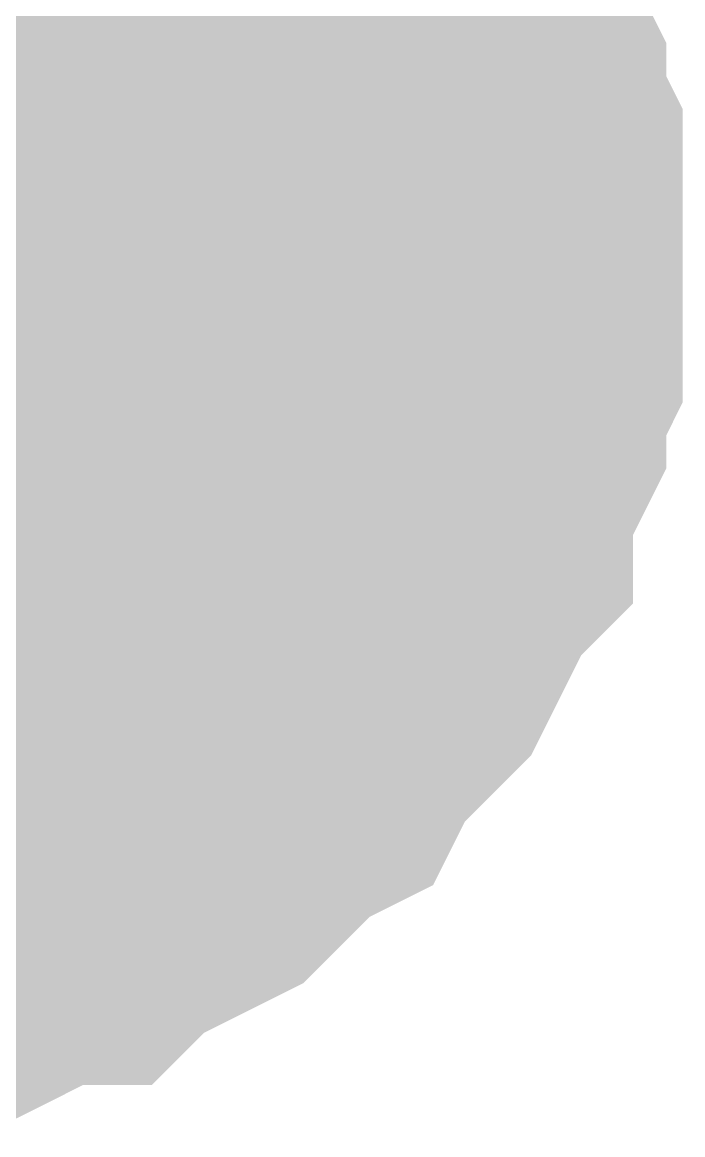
# Model space of a CAD drawing. Header units: inches. Extents: x 0 to 569, y 0 to 432.
# Drawn here: x 23.033 to 23.528, y 156.814 to 157.647 of the extents above; entities that cross this region are included whole.
import ezdxf

# ---------------------------------------------------------------- set-up
doc = ezdxf.new("R2010")
doc.units = ezdxf.units.IN
doc.layers.add('Sheet', color=255, linetype='Continuous')

msp = doc.modelspace()

# ---------------------------------------------------------------- linework, layer by layer
at = {"layer": 'Sheet'}
msp.add_lwpolyline([(22.606, 157.48, 0.508, 0.508, 1), (23.114, 157.48, 0.508, 0.508, 1)], format="xyseb", close=True, dxfattribs=at)
for points in [[(23.24199, 157.81982, 0.29972, 0.29972, 0), (23.25439, 157.79502, 0.29972, 0.29972, 0), (23.2792, 157.78262, 0.29972, 0.29972, 0), (23.2916, 157.75781, 0.29972, 0.29972, 0), (23.304, 157.73301, 0.29972, 0.29972, 0), (23.31641, 157.72061, 0.29972, 0.29972, 0), (23.32881, 157.6958, 0.29972, 0.29972, 0), (23.34121, 157.671, 0.29972, 0.29972, 0), (23.34121, 157.64619, 0.29972, 0.29972, 0), (23.35361, 157.62139, 0.29972, 0.29972, 0), (23.36602, 157.59658, 0.29972, 0.29972, 0), (23.36602, 157.57178, 0.29972, 0.29972, 0), (23.37842, 157.54697, 0.29972, 0.29972, 0), (23.37842, 157.52217, 0.29972, 0.29972, 0), (23.37842, 157.49736, 0.29972, 0.29972, 0), (23.37842, 157.47256, 0.29972, 0.29972, 0)], [(23.24199, 157.81982, 0.29972, 0.29972, 0), (23.25439, 157.79502, 0.29972, 0.29972, 0), (23.2792, 157.78262, 0.29972, 0.29972, 0), (23.2916, 157.75781, 0.29972, 0.29972, 0), (23.304, 157.73301, 0.29972, 0.29972, 0), (23.31641, 157.72061, 0.29972, 0.29972, 0), (23.32881, 157.6958, 0.29972, 0.29972, 0), (23.34121, 157.671, 0.29972, 0.29972, 0), (23.34121, 157.64619, 0.29972, 0.29972, 0), (23.35361, 157.62139, 0.29972, 0.29972, 0), (23.36602, 157.59658, 0.29972, 0.29972, 0), (23.36602, 157.57178, 0.29972, 0.29972, 0), (23.37842, 157.54697, 0.29972, 0.29972, 0), (23.37842, 157.52217, 0.29972, 0.29972, 0), (23.37842, 157.49736, 0.29972, 0.29972, 0), (23.37842, 157.47256, 0.29972, 0.29972, 0)], [(23.24199, 157.81982, 0.29972, 0.29972, 0), (23.25439, 157.79502, 0.29972, 0.29972, 0), (23.2792, 157.78262, 0.29972, 0.29972, 0), (23.2916, 157.75781, 0.29972, 0.29972, 0), (23.304, 157.73301, 0.29972, 0.29972, 0), (23.31641, 157.72061, 0.29972, 0.29972, 0), (23.32881, 157.6958, 0.29972, 0.29972, 0), (23.34121, 157.671, 0.29972, 0.29972, 0), (23.34121, 157.64619, 0.29972, 0.29972, 0), (23.35361, 157.62139, 0.29972, 0.29972, 0), (23.36602, 157.59658, 0.29972, 0.29972, 0), (23.36602, 157.57178, 0.29972, 0.29972, 0), (23.37842, 157.54697, 0.29972, 0.29972, 0), (23.37842, 157.52217, 0.29972, 0.29972, 0), (23.37842, 157.49736, 0.29972, 0.29972, 0), (23.37842, 157.47256, 0.29972, 0.29972, 0)], [(23.24199, 157.81982, 0.29972, 0.29972, 0), (23.25439, 157.79502, 0.29972, 0.29972, 0), (23.2792, 157.78262, 0.29972, 0.29972, 0), (23.2916, 157.75781, 0.29972, 0.29972, 0), (23.304, 157.73301, 0.29972, 0.29972, 0), (23.31641, 157.72061, 0.29972, 0.29972, 0), (23.32881, 157.6958, 0.29972, 0.29972, 0), (23.34121, 157.671, 0.29972, 0.29972, 0), (23.34121, 157.64619, 0.29972, 0.29972, 0), (23.35361, 157.62139, 0.29972, 0.29972, 0), (23.36602, 157.59658, 0.29972, 0.29972, 0), (23.36602, 157.57178, 0.29972, 0.29972, 0), (23.37842, 157.54697, 0.29972, 0.29972, 0), (23.37842, 157.52217, 0.29972, 0.29972, 0), (23.37842, 157.49736, 0.29972, 0.29972, 0), (23.37842, 157.47256, 0.29972, 0.29972, 0)], [(23.24199, 157.81982, 0.29972, 0.29972, 0), (23.25439, 157.79502, 0.29972, 0.29972, 0), (23.2792, 157.78262, 0.29972, 0.29972, 0), (23.2916, 157.75781, 0.29972, 0.29972, 0), (23.304, 157.73301, 0.29972, 0.29972, 0), (23.31641, 157.72061, 0.29972, 0.29972, 0), (23.32881, 157.6958, 0.29972, 0.29972, 0), (23.34121, 157.671, 0.29972, 0.29972, 0), (23.34121, 157.64619, 0.29972, 0.29972, 0), (23.35361, 157.62139, 0.29972, 0.29972, 0), (23.36602, 157.59658, 0.29972, 0.29972, 0), (23.36602, 157.57178, 0.29972, 0.29972, 0), (23.37842, 157.54697, 0.29972, 0.29972, 0), (23.37842, 157.52217, 0.29972, 0.29972, 0), (23.37842, 157.49736, 0.29972, 0.29972, 0), (23.37842, 157.47256, 0.29972, 0.29972, 0)], [(23.24199, 157.81982, 0.29972, 0.29972, 0), (23.25439, 157.79502, 0.29972, 0.29972, 0), (23.2792, 157.78262, 0.29972, 0.29972, 0), (23.2916, 157.75781, 0.29972, 0.29972, 0), (23.304, 157.73301, 0.29972, 0.29972, 0), (23.31641, 157.72061, 0.29972, 0.29972, 0), (23.32881, 157.6958, 0.29972, 0.29972, 0), (23.34121, 157.671, 0.29972, 0.29972, 0), (23.34121, 157.64619, 0.29972, 0.29972, 0), (23.35361, 157.62139, 0.29972, 0.29972, 0), (23.36602, 157.59658, 0.29972, 0.29972, 0), (23.36602, 157.57178, 0.29972, 0.29972, 0), (23.37842, 157.54697, 0.29972, 0.29972, 0), (23.37842, 157.52217, 0.29972, 0.29972, 0), (23.37842, 157.49736, 0.29972, 0.29972, 0), (23.37842, 157.47256, 0.29972, 0.29972, 0)], [(23.24199, 157.81982, 0.29972, 0.29972, 0), (23.25439, 157.79502, 0.29972, 0.29972, 0), (23.2792, 157.78262, 0.29972, 0.29972, 0), (23.2916, 157.75781, 0.29972, 0.29972, 0), (23.304, 157.73301, 0.29972, 0.29972, 0), (23.31641, 157.72061, 0.29972, 0.29972, 0), (23.32881, 157.6958, 0.29972, 0.29972, 0), (23.34121, 157.671, 0.29972, 0.29972, 0), (23.34121, 157.64619, 0.29972, 0.29972, 0), (23.35361, 157.62139, 0.29972, 0.29972, 0), (23.36602, 157.59658, 0.29972, 0.29972, 0), (23.36602, 157.57178, 0.29972, 0.29972, 0), (23.37842, 157.54697, 0.29972, 0.29972, 0), (23.37842, 157.52217, 0.29972, 0.29972, 0), (23.37842, 157.49736, 0.29972, 0.29972, 0), (23.37842, 157.47256, 0.29972, 0.29972, 0)], [(23.31641, 157.72061, 0.09906, 0.09906, 0), (23.32881, 157.6958, 0.09906, 0.09906, 0), (23.34121, 157.671, 0.09906, 0.09906, 0), (23.34121, 157.64619, 0.09906, 0.09906, 0), (23.35361, 157.62139, 0.09906, 0.09906, 0), (23.36602, 157.59658, 0.09906, 0.09906, 0), (23.36602, 157.57178, 0.09906, 0.09906, 0), (23.37842, 157.54697, 0.09906, 0.09906, 0), (23.37842, 157.52217, 0.09906, 0.09906, 0), (23.37842, 157.49736, 0.09906, 0.09906, 0), (23.37842, 157.47256, 0.09906, 0.09906, 0)], [(23.31641, 157.72061, 0.09906, 0.09906, 0), (23.32881, 157.6958, 0.09906, 0.09906, 0), (23.34121, 157.671, 0.09906, 0.09906, 0), (23.34121, 157.64619, 0.09906, 0.09906, 0), (23.35361, 157.62139, 0.09906, 0.09906, 0), (23.36602, 157.59658, 0.09906, 0.09906, 0), (23.36602, 157.57178, 0.09906, 0.09906, 0), (23.37842, 157.54697, 0.09906, 0.09906, 0), (23.37842, 157.52217, 0.09906, 0.09906, 0), (23.37842, 157.49736, 0.09906, 0.09906, 0), (23.37842, 157.47256, 0.09906, 0.09906, 0)], [(23.31641, 157.72061, 0.09906, 0.09906, 0), (23.32881, 157.6958, 0.09906, 0.09906, 0), (23.34121, 157.671, 0.09906, 0.09906, 0), (23.34121, 157.64619, 0.09906, 0.09906, 0), (23.35361, 157.62139, 0.09906, 0.09906, 0), (23.36602, 157.59658, 0.09906, 0.09906, 0), (23.36602, 157.57178, 0.09906, 0.09906, 0), (23.37842, 157.54697, 0.09906, 0.09906, 0), (23.37842, 157.52217, 0.09906, 0.09906, 0), (23.37842, 157.49736, 0.09906, 0.09906, 0), (23.37842, 157.47256, 0.09906, 0.09906, 0)], [(23.31641, 157.72061, 0.09906, 0.09906, 0), (23.32881, 157.6958, 0.09906, 0.09906, 0), (23.34121, 157.671, 0.09906, 0.09906, 0), (23.34121, 157.64619, 0.09906, 0.09906, 0), (23.35361, 157.62139, 0.09906, 0.09906, 0), (23.36602, 157.59658, 0.09906, 0.09906, 0), (23.36602, 157.57178, 0.09906, 0.09906, 0), (23.37842, 157.54697, 0.09906, 0.09906, 0), (23.37842, 157.52217, 0.09906, 0.09906, 0), (23.37842, 157.49736, 0.09906, 0.09906, 0), (23.37842, 157.47256, 0.09906, 0.09906, 0)], [(23.31641, 157.72061, 0.09906, 0.09906, 0), (23.32881, 157.6958, 0.09906, 0.09906, 0), (23.34121, 157.671, 0.09906, 0.09906, 0), (23.34121, 157.64619, 0.09906, 0.09906, 0), (23.35361, 157.62139, 0.09906, 0.09906, 0), (23.36602, 157.59658, 0.09906, 0.09906, 0), (23.36602, 157.57178, 0.09906, 0.09906, 0), (23.37842, 157.54697, 0.09906, 0.09906, 0), (23.37842, 157.52217, 0.09906, 0.09906, 0), (23.37842, 157.49736, 0.09906, 0.09906, 0), (23.37842, 157.47256, 0.09906, 0.09906, 0)], [(23.31641, 157.72061, 0.09906, 0.09906, 0), (23.32881, 157.6958, 0.09906, 0.09906, 0), (23.34121, 157.671, 0.09906, 0.09906, 0), (23.34121, 157.64619, 0.09906, 0.09906, 0), (23.35361, 157.62139, 0.09906, 0.09906, 0), (23.36602, 157.59658, 0.09906, 0.09906, 0), (23.36602, 157.57178, 0.09906, 0.09906, 0), (23.37842, 157.54697, 0.09906, 0.09906, 0), (23.37842, 157.52217, 0.09906, 0.09906, 0), (23.37842, 157.49736, 0.09906, 0.09906, 0), (23.37842, 157.47256, 0.09906, 0.09906, 0)], [(23.31641, 157.72061, 0.09906, 0.09906, 0), (23.32881, 157.6958, 0.09906, 0.09906, 0), (23.34121, 157.671, 0.09906, 0.09906, 0), (23.34121, 157.64619, 0.09906, 0.09906, 0), (23.35361, 157.62139, 0.09906, 0.09906, 0), (23.36602, 157.59658, 0.09906, 0.09906, 0), (23.36602, 157.57178, 0.09906, 0.09906, 0), (23.37842, 157.54697, 0.09906, 0.09906, 0), (23.37842, 157.52217, 0.09906, 0.09906, 0), (23.37842, 157.49736, 0.09906, 0.09906, 0), (23.37842, 157.47256, 0.09906, 0.09906, 0)], [(23.37842, 157.47256, 0.29972, 0.29972, 0), (23.37842, 157.44775, 0.29972, 0.29972, 0), (23.37842, 157.42295, 0.29972, 0.29972, 0), (23.37842, 157.39814, 0.29972, 0.29972, 0), (23.36602, 157.37334, 0.29972, 0.29972, 0), (23.36602, 157.34854, 0.29972, 0.29972, 0), (23.35361, 157.32373, 0.29972, 0.29972, 0), (23.34121, 157.29893, 0.29972, 0.29972, 0), (23.34121, 157.27412, 0.29972, 0.29972, 0), (23.32881, 157.26172, 0.29972, 0.29972, 0), (23.31641, 157.23691, 0.29972, 0.29972, 0), (23.304, 157.21211, 0.29972, 0.29972, 0), (23.2916, 157.1873, 0.29972, 0.29972, 0), (23.2792, 157.1749, 0.29972, 0.29972, 0), (23.25439, 157.1501, 0.29972, 0.29972, 0), (23.24199, 157.1377, 0.29972, 0.29972, 0), (23.22959, 157.11289, 0.29972, 0.29972, 0), (23.20479, 157.10049, 0.29972, 0.29972, 0), (23.19238, 157.08809, 0.29972, 0.29972, 0), (23.16758, 157.06328, 0.29972, 0.29972, 0), (23.15518, 157.05088, 0.29972, 0.29972, 0), (23.13037, 157.03848, 0.29972, 0.29972, 0), (23.10557, 157.02607, 0.29972, 0.29972, 0), (23.08076, 157.01367, 0.29972, 0.29972, 0), (23.06836, 157.00127, 0.29972, 0.29972, 0), (23.04355, 157.00127, 0.29972, 0.29972, 0), (23.01875, 156.98887, 0.29972, 0.29972, 0), (22.99395, 156.97646, 0.29972, 0.29972, 0), (22.96914, 156.97646, 0.29972, 0.29972, 0), (22.94434, 156.96406, 0.29972, 0.29972, 0), (22.91953, 156.96406, 0.29972, 0.29972, 0), (22.89473, 156.96406, 0.29972, 0.29972, 0), (22.86992, 156.96406, 0.29972, 0.29972, 0)], [(23.37842, 157.47256, 0.29972, 0.29972, 0), (23.37842, 157.44775, 0.29972, 0.29972, 0), (23.37842, 157.42295, 0.29972, 0.29972, 0), (23.37842, 157.39814, 0.29972, 0.29972, 0), (23.36602, 157.37334, 0.29972, 0.29972, 0), (23.36602, 157.34854, 0.29972, 0.29972, 0), (23.35361, 157.32373, 0.29972, 0.29972, 0), (23.34121, 157.29893, 0.29972, 0.29972, 0), (23.34121, 157.27412, 0.29972, 0.29972, 0), (23.32881, 157.26172, 0.29972, 0.29972, 0), (23.31641, 157.23691, 0.29972, 0.29972, 0), (23.304, 157.21211, 0.29972, 0.29972, 0), (23.2916, 157.1873, 0.29972, 0.29972, 0), (23.2792, 157.1749, 0.29972, 0.29972, 0), (23.25439, 157.1501, 0.29972, 0.29972, 0), (23.24199, 157.1377, 0.29972, 0.29972, 0), (23.22959, 157.11289, 0.29972, 0.29972, 0), (23.20479, 157.10049, 0.29972, 0.29972, 0), (23.19238, 157.08809, 0.29972, 0.29972, 0), (23.16758, 157.06328, 0.29972, 0.29972, 0), (23.15518, 157.05088, 0.29972, 0.29972, 0), (23.13037, 157.03848, 0.29972, 0.29972, 0), (23.10557, 157.02607, 0.29972, 0.29972, 0), (23.08076, 157.01367, 0.29972, 0.29972, 0), (23.06836, 157.00127, 0.29972, 0.29972, 0), (23.04355, 157.00127, 0.29972, 0.29972, 0), (23.01875, 156.98887, 0.29972, 0.29972, 0), (22.99395, 156.97646, 0.29972, 0.29972, 0), (22.96914, 156.97646, 0.29972, 0.29972, 0), (22.94434, 156.96406, 0.29972, 0.29972, 0), (22.91953, 156.96406, 0.29972, 0.29972, 0), (22.89473, 156.96406, 0.29972, 0.29972, 0), (22.86992, 156.96406, 0.29972, 0.29972, 0)], [(23.37842, 157.47256, 0.29972, 0.29972, 0), (23.37842, 157.44775, 0.29972, 0.29972, 0), (23.37842, 157.42295, 0.29972, 0.29972, 0), (23.37842, 157.39814, 0.29972, 0.29972, 0), (23.36602, 157.37334, 0.29972, 0.29972, 0), (23.36602, 157.34854, 0.29972, 0.29972, 0), (23.35361, 157.32373, 0.29972, 0.29972, 0), (23.34121, 157.29893, 0.29972, 0.29972, 0), (23.34121, 157.27412, 0.29972, 0.29972, 0), (23.32881, 157.26172, 0.29972, 0.29972, 0), (23.31641, 157.23691, 0.29972, 0.29972, 0), (23.304, 157.21211, 0.29972, 0.29972, 0), (23.2916, 157.1873, 0.29972, 0.29972, 0), (23.2792, 157.1749, 0.29972, 0.29972, 0), (23.25439, 157.1501, 0.29972, 0.29972, 0), (23.24199, 157.1377, 0.29972, 0.29972, 0), (23.22959, 157.11289, 0.29972, 0.29972, 0), (23.20479, 157.10049, 0.29972, 0.29972, 0), (23.19238, 157.08809, 0.29972, 0.29972, 0), (23.16758, 157.06328, 0.29972, 0.29972, 0), (23.15518, 157.05088, 0.29972, 0.29972, 0), (23.13037, 157.03848, 0.29972, 0.29972, 0), (23.10557, 157.02607, 0.29972, 0.29972, 0), (23.08076, 157.01367, 0.29972, 0.29972, 0), (23.06836, 157.00127, 0.29972, 0.29972, 0), (23.04355, 157.00127, 0.29972, 0.29972, 0), (23.01875, 156.98887, 0.29972, 0.29972, 0), (22.99395, 156.97646, 0.29972, 0.29972, 0), (22.96914, 156.97646, 0.29972, 0.29972, 0), (22.94434, 156.96406, 0.29972, 0.29972, 0), (22.91953, 156.96406, 0.29972, 0.29972, 0), (22.89473, 156.96406, 0.29972, 0.29972, 0), (22.86992, 156.96406, 0.29972, 0.29972, 0)], [(23.37842, 157.47256, 0.29972, 0.29972, 0), (23.37842, 157.44775, 0.29972, 0.29972, 0), (23.37842, 157.42295, 0.29972, 0.29972, 0), (23.37842, 157.39814, 0.29972, 0.29972, 0), (23.36602, 157.37334, 0.29972, 0.29972, 0), (23.36602, 157.34854, 0.29972, 0.29972, 0), (23.35361, 157.32373, 0.29972, 0.29972, 0), (23.34121, 157.29893, 0.29972, 0.29972, 0), (23.34121, 157.27412, 0.29972, 0.29972, 0), (23.32881, 157.26172, 0.29972, 0.29972, 0), (23.31641, 157.23691, 0.29972, 0.29972, 0), (23.304, 157.21211, 0.29972, 0.29972, 0), (23.2916, 157.1873, 0.29972, 0.29972, 0), (23.2792, 157.1749, 0.29972, 0.29972, 0), (23.25439, 157.1501, 0.29972, 0.29972, 0), (23.24199, 157.1377, 0.29972, 0.29972, 0), (23.22959, 157.11289, 0.29972, 0.29972, 0), (23.20479, 157.10049, 0.29972, 0.29972, 0), (23.19238, 157.08809, 0.29972, 0.29972, 0), (23.16758, 157.06328, 0.29972, 0.29972, 0), (23.15518, 157.05088, 0.29972, 0.29972, 0), (23.13037, 157.03848, 0.29972, 0.29972, 0), (23.10557, 157.02607, 0.29972, 0.29972, 0), (23.08076, 157.01367, 0.29972, 0.29972, 0), (23.06836, 157.00127, 0.29972, 0.29972, 0), (23.04355, 157.00127, 0.29972, 0.29972, 0), (23.01875, 156.98887, 0.29972, 0.29972, 0), (22.99395, 156.97646, 0.29972, 0.29972, 0), (22.96914, 156.97646, 0.29972, 0.29972, 0), (22.94434, 156.96406, 0.29972, 0.29972, 0), (22.91953, 156.96406, 0.29972, 0.29972, 0), (22.89473, 156.96406, 0.29972, 0.29972, 0), (22.86992, 156.96406, 0.29972, 0.29972, 0)], [(23.37842, 157.47256, 0.29972, 0.29972, 0), (23.37842, 157.44775, 0.29972, 0.29972, 0), (23.37842, 157.42295, 0.29972, 0.29972, 0), (23.37842, 157.39814, 0.29972, 0.29972, 0), (23.36602, 157.37334, 0.29972, 0.29972, 0), (23.36602, 157.34854, 0.29972, 0.29972, 0), (23.35361, 157.32373, 0.29972, 0.29972, 0), (23.34121, 157.29893, 0.29972, 0.29972, 0), (23.34121, 157.27412, 0.29972, 0.29972, 0), (23.32881, 157.26172, 0.29972, 0.29972, 0), (23.31641, 157.23691, 0.29972, 0.29972, 0), (23.304, 157.21211, 0.29972, 0.29972, 0), (23.2916, 157.1873, 0.29972, 0.29972, 0), (23.2792, 157.1749, 0.29972, 0.29972, 0), (23.25439, 157.1501, 0.29972, 0.29972, 0), (23.24199, 157.1377, 0.29972, 0.29972, 0), (23.22959, 157.11289, 0.29972, 0.29972, 0), (23.20479, 157.10049, 0.29972, 0.29972, 0), (23.19238, 157.08809, 0.29972, 0.29972, 0), (23.16758, 157.06328, 0.29972, 0.29972, 0), (23.15518, 157.05088, 0.29972, 0.29972, 0), (23.13037, 157.03848, 0.29972, 0.29972, 0), (23.10557, 157.02607, 0.29972, 0.29972, 0), (23.08076, 157.01367, 0.29972, 0.29972, 0), (23.06836, 157.00127, 0.29972, 0.29972, 0), (23.04355, 157.00127, 0.29972, 0.29972, 0), (23.01875, 156.98887, 0.29972, 0.29972, 0), (22.99395, 156.97646, 0.29972, 0.29972, 0), (22.96914, 156.97646, 0.29972, 0.29972, 0), (22.94434, 156.96406, 0.29972, 0.29972, 0), (22.91953, 156.96406, 0.29972, 0.29972, 0), (22.89473, 156.96406, 0.29972, 0.29972, 0), (22.86992, 156.96406, 0.29972, 0.29972, 0)], [(23.37842, 157.47256, 0.29972, 0.29972, 0), (23.37842, 157.44775, 0.29972, 0.29972, 0), (23.37842, 157.42295, 0.29972, 0.29972, 0), (23.37842, 157.39814, 0.29972, 0.29972, 0), (23.36602, 157.37334, 0.29972, 0.29972, 0), (23.36602, 157.34854, 0.29972, 0.29972, 0), (23.35361, 157.32373, 0.29972, 0.29972, 0), (23.34121, 157.29893, 0.29972, 0.29972, 0), (23.34121, 157.27412, 0.29972, 0.29972, 0), (23.32881, 157.26172, 0.29972, 0.29972, 0), (23.31641, 157.23691, 0.29972, 0.29972, 0), (23.304, 157.21211, 0.29972, 0.29972, 0), (23.2916, 157.1873, 0.29972, 0.29972, 0), (23.2792, 157.1749, 0.29972, 0.29972, 0), (23.25439, 157.1501, 0.29972, 0.29972, 0), (23.24199, 157.1377, 0.29972, 0.29972, 0), (23.22959, 157.11289, 0.29972, 0.29972, 0), (23.20479, 157.10049, 0.29972, 0.29972, 0), (23.19238, 157.08809, 0.29972, 0.29972, 0), (23.16758, 157.06328, 0.29972, 0.29972, 0), (23.15518, 157.05088, 0.29972, 0.29972, 0), (23.13037, 157.03848, 0.29972, 0.29972, 0), (23.10557, 157.02607, 0.29972, 0.29972, 0), (23.08076, 157.01367, 0.29972, 0.29972, 0), (23.06836, 157.00127, 0.29972, 0.29972, 0), (23.04355, 157.00127, 0.29972, 0.29972, 0), (23.01875, 156.98887, 0.29972, 0.29972, 0), (22.99395, 156.97646, 0.29972, 0.29972, 0), (22.96914, 156.97646, 0.29972, 0.29972, 0), (22.94434, 156.96406, 0.29972, 0.29972, 0), (22.91953, 156.96406, 0.29972, 0.29972, 0), (22.89473, 156.96406, 0.29972, 0.29972, 0), (22.86992, 156.96406, 0.29972, 0.29972, 0)], [(23.37842, 157.47256, 0.29972, 0.29972, 0), (23.37842, 157.44775, 0.29972, 0.29972, 0), (23.37842, 157.42295, 0.29972, 0.29972, 0), (23.37842, 157.39814, 0.29972, 0.29972, 0), (23.36602, 157.37334, 0.29972, 0.29972, 0), (23.36602, 157.34854, 0.29972, 0.29972, 0), (23.35361, 157.32373, 0.29972, 0.29972, 0), (23.34121, 157.29893, 0.29972, 0.29972, 0), (23.34121, 157.27412, 0.29972, 0.29972, 0), (23.32881, 157.26172, 0.29972, 0.29972, 0), (23.31641, 157.23691, 0.29972, 0.29972, 0), (23.304, 157.21211, 0.29972, 0.29972, 0), (23.2916, 157.1873, 0.29972, 0.29972, 0), (23.2792, 157.1749, 0.29972, 0.29972, 0), (23.25439, 157.1501, 0.29972, 0.29972, 0), (23.24199, 157.1377, 0.29972, 0.29972, 0), (23.22959, 157.11289, 0.29972, 0.29972, 0), (23.20479, 157.10049, 0.29972, 0.29972, 0), (23.19238, 157.08809, 0.29972, 0.29972, 0), (23.16758, 157.06328, 0.29972, 0.29972, 0), (23.15518, 157.05088, 0.29972, 0.29972, 0), (23.13037, 157.03848, 0.29972, 0.29972, 0), (23.10557, 157.02607, 0.29972, 0.29972, 0), (23.08076, 157.01367, 0.29972, 0.29972, 0), (23.06836, 157.00127, 0.29972, 0.29972, 0), (23.04355, 157.00127, 0.29972, 0.29972, 0), (23.01875, 156.98887, 0.29972, 0.29972, 0), (22.99395, 156.97646, 0.29972, 0.29972, 0), (22.96914, 156.97646, 0.29972, 0.29972, 0), (22.94434, 156.96406, 0.29972, 0.29972, 0), (22.91953, 156.96406, 0.29972, 0.29972, 0), (22.89473, 156.96406, 0.29972, 0.29972, 0), (22.86992, 156.96406, 0.29972, 0.29972, 0)], [(23.37842, 157.47256, 0.29972, 0.29972, 0), (23.37842, 157.47256, 0.29972, 0.29972, 0), (23.37842, 157.47256, 0.29972, 0.29972, 0), (23.37842, 157.47256, 0.29972, 0.29972, 0), (23.37842, 157.47256, 0.29972, 0.29972, 0), (23.37842, 157.47256, 0.29972, 0.29972, 0), (23.37842, 157.47256, 0.29972, 0.29972, 0), (23.37842, 157.47256, 0.29972, 0.29972, 0), (23.37842, 157.47256, 0.29972, 0.29972, 0), (23.37842, 157.47256, 0.29972, 0.29972, 0), (23.37842, 157.47256, 0.29972, 0.29972, 0), (23.37842, 157.47256, 0.29972, 0.29972, 0), (23.37842, 157.47256, 0.29972, 0.29972, 0), (23.37842, 157.47256, 0.29972, 0.29972, 0), (23.37842, 157.47256, 0.29972, 0.29972, 0), (23.37842, 157.47256, 0.29972, 0.29972, 0), (23.37842, 157.47256, 0.29972, 0.29972, 0), (23.37842, 157.47256, 0.29972, 0.29972, 0), (23.37842, 157.47256, 0.29972, 0.29972, 0), (23.37842, 157.47256, 0.29972, 0.29972, 0), (23.37842, 157.47256, 0.29972, 0.29972, 0), (23.37842, 157.47256, 0.29972, 0.29972, 0), (23.37842, 157.47256, 0.29972, 0.29972, 0), (23.37842, 157.47256, 0.29972, 0.29972, 0), (23.37842, 157.47256, 0.29972, 0.29972, 0), (23.37842, 157.47256, 0.29972, 0.29972, 0), (23.37842, 157.47256, 0.29972, 0.29972, 0), (23.37842, 157.47256, 0.29972, 0.29972, 0), (23.37842, 157.47256, 0.29972, 0.29972, 0), (23.37842, 157.47256, 0.29972, 0.29972, 0), (23.37842, 157.47256, 0.29972, 0.29972, 0), (23.37842, 157.47256, 0.29972, 0.29972, 0), (23.37842, 157.47256, 0.29972, 0.29972, 0)], [(23.37842, 157.47256, 0.29972, 0.29972, 0), (23.37842, 157.47256, 0.29972, 0.29972, 0)], [(23.37842, 157.47256, 0.29972, 0.29972, 0), (23.37842, 157.47256, 0.29972, 0.29972, 0), (23.37842, 157.47256, 0.29972, 0.29972, 0), (23.37842, 157.47256, 0.29972, 0.29972, 0), (23.37842, 157.47256, 0.29972, 0.29972, 0), (23.37842, 157.47256, 0.29972, 0.29972, 0), (23.37842, 157.47256, 0.29972, 0.29972, 0), (23.37842, 157.47256, 0.29972, 0.29972, 0), (23.37842, 157.47256, 0.29972, 0.29972, 0), (23.37842, 157.47256, 0.29972, 0.29972, 0), (23.37842, 157.47256, 0.29972, 0.29972, 0), (23.37842, 157.47256, 0.29972, 0.29972, 0), (23.37842, 157.47256, 0.29972, 0.29972, 0), (23.37842, 157.47256, 0.29972, 0.29972, 0), (23.37842, 157.47256, 0.29972, 0.29972, 0), (23.37842, 157.47256, 0.29972, 0.29972, 0), (23.37842, 157.47256, 0.29972, 0.29972, 0), (23.37842, 157.47256, 0.29972, 0.29972, 0), (23.37842, 157.47256, 0.29972, 0.29972, 0), (23.37842, 157.47256, 0.29972, 0.29972, 0), (23.37842, 157.47256, 0.29972, 0.29972, 0), (23.37842, 157.47256, 0.29972, 0.29972, 0), (23.37842, 157.47256, 0.29972, 0.29972, 0), (23.37842, 157.47256, 0.29972, 0.29972, 0), (23.37842, 157.47256, 0.29972, 0.29972, 0), (23.37842, 157.47256, 0.29972, 0.29972, 0), (23.37842, 157.47256, 0.29972, 0.29972, 0), (23.37842, 157.47256, 0.29972, 0.29972, 0), (23.37842, 157.47256, 0.29972, 0.29972, 0), (23.37842, 157.47256, 0.29972, 0.29972, 0), (23.37842, 157.47256, 0.29972, 0.29972, 0), (23.37842, 157.47256, 0.29972, 0.29972, 0), (23.37842, 157.47256, 0.29972, 0.29972, 0)], [(23.37842, 157.47256, 0.29972, 0.29972, 0), (23.37842, 157.47256, 0.29972, 0.29972, 0)], [(23.37842, 157.47256, 0.29972, 0.29972, 0), (23.37842, 157.47256, 0.29972, 0.29972, 0), (23.37842, 157.47256, 0.29972, 0.29972, 0), (23.37842, 157.47256, 0.29972, 0.29972, 0), (23.37842, 157.47256, 0.29972, 0.29972, 0), (23.37842, 157.47256, 0.29972, 0.29972, 0), (23.37842, 157.47256, 0.29972, 0.29972, 0), (23.37842, 157.47256, 0.29972, 0.29972, 0), (23.37842, 157.47256, 0.29972, 0.29972, 0), (23.37842, 157.47256, 0.29972, 0.29972, 0), (23.37842, 157.47256, 0.29972, 0.29972, 0), (23.37842, 157.47256, 0.29972, 0.29972, 0), (23.37842, 157.47256, 0.29972, 0.29972, 0), (23.37842, 157.47256, 0.29972, 0.29972, 0), (23.37842, 157.47256, 0.29972, 0.29972, 0), (23.37842, 157.47256, 0.29972, 0.29972, 0), (23.37842, 157.47256, 0.29972, 0.29972, 0), (23.37842, 157.47256, 0.29972, 0.29972, 0), (23.37842, 157.47256, 0.29972, 0.29972, 0), (23.37842, 157.47256, 0.29972, 0.29972, 0), (23.37842, 157.47256, 0.29972, 0.29972, 0), (23.37842, 157.47256, 0.29972, 0.29972, 0), (23.37842, 157.47256, 0.29972, 0.29972, 0), (23.37842, 157.47256, 0.29972, 0.29972, 0), (23.37842, 157.47256, 0.29972, 0.29972, 0), (23.37842, 157.47256, 0.29972, 0.29972, 0), (23.37842, 157.47256, 0.29972, 0.29972, 0), (23.37842, 157.47256, 0.29972, 0.29972, 0), (23.37842, 157.47256, 0.29972, 0.29972, 0), (23.37842, 157.47256, 0.29972, 0.29972, 0), (23.37842, 157.47256, 0.29972, 0.29972, 0), (23.37842, 157.47256, 0.29972, 0.29972, 0), (23.37842, 157.47256, 0.29972, 0.29972, 0)], [(23.37842, 157.47256, 0.29972, 0.29972, 0), (23.37842, 157.47256, 0.29972, 0.29972, 0)], [(23.37842, 157.47256, 0.29972, 0.29972, 0), (23.37842, 157.47256, 0.29972, 0.29972, 0), (23.37842, 157.47256, 0.29972, 0.29972, 0), (23.37842, 157.47256, 0.29972, 0.29972, 0), (23.37842, 157.47256, 0.29972, 0.29972, 0), (23.37842, 157.47256, 0.29972, 0.29972, 0), (23.37842, 157.47256, 0.29972, 0.29972, 0), (23.37842, 157.47256, 0.29972, 0.29972, 0), (23.37842, 157.47256, 0.29972, 0.29972, 0), (23.37842, 157.47256, 0.29972, 0.29972, 0), (23.37842, 157.47256, 0.29972, 0.29972, 0), (23.37842, 157.47256, 0.29972, 0.29972, 0), (23.37842, 157.47256, 0.29972, 0.29972, 0), (23.37842, 157.47256, 0.29972, 0.29972, 0), (23.37842, 157.47256, 0.29972, 0.29972, 0), (23.37842, 157.47256, 0.29972, 0.29972, 0), (23.37842, 157.47256, 0.29972, 0.29972, 0), (23.37842, 157.47256, 0.29972, 0.29972, 0), (23.37842, 157.47256, 0.29972, 0.29972, 0), (23.37842, 157.47256, 0.29972, 0.29972, 0), (23.37842, 157.47256, 0.29972, 0.29972, 0), (23.37842, 157.47256, 0.29972, 0.29972, 0), (23.37842, 157.47256, 0.29972, 0.29972, 0), (23.37842, 157.47256, 0.29972, 0.29972, 0), (23.37842, 157.47256, 0.29972, 0.29972, 0), (23.37842, 157.47256, 0.29972, 0.29972, 0), (23.37842, 157.47256, 0.29972, 0.29972, 0), (23.37842, 157.47256, 0.29972, 0.29972, 0), (23.37842, 157.47256, 0.29972, 0.29972, 0), (23.37842, 157.47256, 0.29972, 0.29972, 0), (23.37842, 157.47256, 0.29972, 0.29972, 0), (23.37842, 157.47256, 0.29972, 0.29972, 0), (23.37842, 157.47256, 0.29972, 0.29972, 0)], [(23.37842, 157.47256, 0.29972, 0.29972, 0), (23.37842, 157.47256, 0.29972, 0.29972, 0)], [(23.37842, 157.47256, 0.29972, 0.29972, 0), (23.37842, 157.47256, 0.29972, 0.29972, 0), (23.37842, 157.47256, 0.29972, 0.29972, 0), (23.37842, 157.47256, 0.29972, 0.29972, 0), (23.37842, 157.47256, 0.29972, 0.29972, 0), (23.37842, 157.47256, 0.29972, 0.29972, 0), (23.37842, 157.47256, 0.29972, 0.29972, 0), (23.37842, 157.47256, 0.29972, 0.29972, 0), (23.37842, 157.47256, 0.29972, 0.29972, 0), (23.37842, 157.47256, 0.29972, 0.29972, 0), (23.37842, 157.47256, 0.29972, 0.29972, 0), (23.37842, 157.47256, 0.29972, 0.29972, 0), (23.37842, 157.47256, 0.29972, 0.29972, 0), (23.37842, 157.47256, 0.29972, 0.29972, 0), (23.37842, 157.47256, 0.29972, 0.29972, 0), (23.37842, 157.47256, 0.29972, 0.29972, 0), (23.37842, 157.47256, 0.29972, 0.29972, 0), (23.37842, 157.47256, 0.29972, 0.29972, 0), (23.37842, 157.47256, 0.29972, 0.29972, 0), (23.37842, 157.47256, 0.29972, 0.29972, 0), (23.37842, 157.47256, 0.29972, 0.29972, 0), (23.37842, 157.47256, 0.29972, 0.29972, 0), (23.37842, 157.47256, 0.29972, 0.29972, 0), (23.37842, 157.47256, 0.29972, 0.29972, 0), (23.37842, 157.47256, 0.29972, 0.29972, 0), (23.37842, 157.47256, 0.29972, 0.29972, 0), (23.37842, 157.47256, 0.29972, 0.29972, 0), (23.37842, 157.47256, 0.29972, 0.29972, 0), (23.37842, 157.47256, 0.29972, 0.29972, 0), (23.37842, 157.47256, 0.29972, 0.29972, 0), (23.37842, 157.47256, 0.29972, 0.29972, 0), (23.37842, 157.47256, 0.29972, 0.29972, 0), (23.37842, 157.47256, 0.29972, 0.29972, 0)], [(23.37842, 157.47256, 0.29972, 0.29972, 0), (23.37842, 157.47256, 0.29972, 0.29972, 0)], [(23.37842, 157.47256, 0.29972, 0.29972, 0), (23.37842, 157.47256, 0.29972, 0.29972, 0), (23.37842, 157.47256, 0.29972, 0.29972, 0), (23.37842, 157.47256, 0.29972, 0.29972, 0), (23.37842, 157.47256, 0.29972, 0.29972, 0), (23.37842, 157.47256, 0.29972, 0.29972, 0), (23.37842, 157.47256, 0.29972, 0.29972, 0), (23.37842, 157.47256, 0.29972, 0.29972, 0), (23.37842, 157.47256, 0.29972, 0.29972, 0), (23.37842, 157.47256, 0.29972, 0.29972, 0), (23.37842, 157.47256, 0.29972, 0.29972, 0), (23.37842, 157.47256, 0.29972, 0.29972, 0), (23.37842, 157.47256, 0.29972, 0.29972, 0), (23.37842, 157.47256, 0.29972, 0.29972, 0), (23.37842, 157.47256, 0.29972, 0.29972, 0), (23.37842, 157.47256, 0.29972, 0.29972, 0), (23.37842, 157.47256, 0.29972, 0.29972, 0), (23.37842, 157.47256, 0.29972, 0.29972, 0), (23.37842, 157.47256, 0.29972, 0.29972, 0), (23.37842, 157.47256, 0.29972, 0.29972, 0), (23.37842, 157.47256, 0.29972, 0.29972, 0), (23.37842, 157.47256, 0.29972, 0.29972, 0), (23.37842, 157.47256, 0.29972, 0.29972, 0), (23.37842, 157.47256, 0.29972, 0.29972, 0), (23.37842, 157.47256, 0.29972, 0.29972, 0), (23.37842, 157.47256, 0.29972, 0.29972, 0), (23.37842, 157.47256, 0.29972, 0.29972, 0), (23.37842, 157.47256, 0.29972, 0.29972, 0), (23.37842, 157.47256, 0.29972, 0.29972, 0), (23.37842, 157.47256, 0.29972, 0.29972, 0), (23.37842, 157.47256, 0.29972, 0.29972, 0), (23.37842, 157.47256, 0.29972, 0.29972, 0), (23.37842, 157.47256, 0.29972, 0.29972, 0)], [(23.37842, 157.47256, 0.29972, 0.29972, 0), (23.37842, 157.47256, 0.29972, 0.29972, 0)], [(23.37842, 157.47256, 0.29972, 0.29972, 0), (23.37842, 157.47256, 0.29972, 0.29972, 0), (23.37842, 157.47256, 0.29972, 0.29972, 0), (23.37842, 157.47256, 0.29972, 0.29972, 0), (23.37842, 157.47256, 0.29972, 0.29972, 0), (23.37842, 157.47256, 0.29972, 0.29972, 0), (23.37842, 157.47256, 0.29972, 0.29972, 0), (23.37842, 157.47256, 0.29972, 0.29972, 0), (23.37842, 157.47256, 0.29972, 0.29972, 0), (23.37842, 157.47256, 0.29972, 0.29972, 0), (23.37842, 157.47256, 0.29972, 0.29972, 0), (23.37842, 157.47256, 0.29972, 0.29972, 0), (23.37842, 157.47256, 0.29972, 0.29972, 0), (23.37842, 157.47256, 0.29972, 0.29972, 0), (23.37842, 157.47256, 0.29972, 0.29972, 0), (23.37842, 157.47256, 0.29972, 0.29972, 0), (23.37842, 157.47256, 0.29972, 0.29972, 0), (23.37842, 157.47256, 0.29972, 0.29972, 0), (23.37842, 157.47256, 0.29972, 0.29972, 0), (23.37842, 157.47256, 0.29972, 0.29972, 0), (23.37842, 157.47256, 0.29972, 0.29972, 0), (23.37842, 157.47256, 0.29972, 0.29972, 0), (23.37842, 157.47256, 0.29972, 0.29972, 0), (23.37842, 157.47256, 0.29972, 0.29972, 0), (23.37842, 157.47256, 0.29972, 0.29972, 0), (23.37842, 157.47256, 0.29972, 0.29972, 0), (23.37842, 157.47256, 0.29972, 0.29972, 0), (23.37842, 157.47256, 0.29972, 0.29972, 0), (23.37842, 157.47256, 0.29972, 0.29972, 0), (23.37842, 157.47256, 0.29972, 0.29972, 0), (23.37842, 157.47256, 0.29972, 0.29972, 0), (23.37842, 157.47256, 0.29972, 0.29972, 0), (23.37842, 157.47256, 0.29972, 0.29972, 0)], [(23.37842, 157.47256, 0.29972, 0.29972, 0), (23.37842, 157.47256, 0.29972, 0.29972, 0)], [(23.37842, 157.47256, 0.09906, 0.09906, 0), (23.37842, 157.44775, 0.09906, 0.09906, 0), (23.37842, 157.42295, 0.09906, 0.09906, 0), (23.37842, 157.39814, 0.09906, 0.09906, 0), (23.36602, 157.37334, 0.09906, 0.09906, 0), (23.36602, 157.34854, 0.09906, 0.09906, 0), (23.35361, 157.32373, 0.09906, 0.09906, 0), (23.34121, 157.29893, 0.09906, 0.09906, 0), (23.34121, 157.27412, 0.09906, 0.09906, 0), (23.32881, 157.26172, 0.09906, 0.09906, 0), (23.31641, 157.23691, 0.09906, 0.09906, 0), (23.304, 157.21211, 0.09906, 0.09906, 0), (23.2916, 157.1873, 0.09906, 0.09906, 0), (23.2792, 157.1749, 0.09906, 0.09906, 0), (23.25439, 157.1501, 0.09906, 0.09906, 0), (23.24199, 157.1377, 0.09906, 0.09906, 0), (23.22959, 157.11289, 0.09906, 0.09906, 0), (23.20479, 157.10049, 0.09906, 0.09906, 0), (23.19238, 157.08809, 0.09906, 0.09906, 0), (23.16758, 157.06328, 0.09906, 0.09906, 0), (23.15518, 157.05088, 0.09906, 0.09906, 0), (23.13037, 157.03848, 0.09906, 0.09906, 0), (23.10557, 157.02607, 0.09906, 0.09906, 0), (23.08076, 157.01367, 0.09906, 0.09906, 0), (23.06836, 157.00127, 0.09906, 0.09906, 0), (23.04355, 157.00127, 0.09906, 0.09906, 0), (23.01875, 156.98887, 0.09906, 0.09906, 0), (22.99395, 156.97646, 0.09906, 0.09906, 0), (22.96914, 156.97646, 0.09906, 0.09906, 0)], [(23.37842, 157.47256, 0.09906, 0.09906, 0), (23.37842, 157.44775, 0.09906, 0.09906, 0), (23.37842, 157.42295, 0.09906, 0.09906, 0), (23.37842, 157.39814, 0.09906, 0.09906, 0), (23.36602, 157.37334, 0.09906, 0.09906, 0), (23.36602, 157.34854, 0.09906, 0.09906, 0), (23.35361, 157.32373, 0.09906, 0.09906, 0), (23.34121, 157.29893, 0.09906, 0.09906, 0), (23.34121, 157.27412, 0.09906, 0.09906, 0), (23.32881, 157.26172, 0.09906, 0.09906, 0), (23.31641, 157.23691, 0.09906, 0.09906, 0), (23.304, 157.21211, 0.09906, 0.09906, 0), (23.2916, 157.1873, 0.09906, 0.09906, 0), (23.2792, 157.1749, 0.09906, 0.09906, 0), (23.25439, 157.1501, 0.09906, 0.09906, 0), (23.24199, 157.1377, 0.09906, 0.09906, 0), (23.22959, 157.11289, 0.09906, 0.09906, 0), (23.20479, 157.10049, 0.09906, 0.09906, 0), (23.19238, 157.08809, 0.09906, 0.09906, 0), (23.16758, 157.06328, 0.09906, 0.09906, 0), (23.15518, 157.05088, 0.09906, 0.09906, 0), (23.13037, 157.03848, 0.09906, 0.09906, 0), (23.10557, 157.02607, 0.09906, 0.09906, 0), (23.08076, 157.01367, 0.09906, 0.09906, 0), (23.06836, 157.00127, 0.09906, 0.09906, 0), (23.04355, 157.00127, 0.09906, 0.09906, 0), (23.01875, 156.98887, 0.09906, 0.09906, 0), (22.99395, 156.97646, 0.09906, 0.09906, 0), (22.96914, 156.97646, 0.09906, 0.09906, 0)], [(23.37842, 157.47256, 0.09906, 0.09906, 0), (23.37842, 157.44775, 0.09906, 0.09906, 0), (23.37842, 157.42295, 0.09906, 0.09906, 0), (23.37842, 157.39814, 0.09906, 0.09906, 0), (23.36602, 157.37334, 0.09906, 0.09906, 0), (23.36602, 157.34854, 0.09906, 0.09906, 0), (23.35361, 157.32373, 0.09906, 0.09906, 0), (23.34121, 157.29893, 0.09906, 0.09906, 0), (23.34121, 157.27412, 0.09906, 0.09906, 0), (23.32881, 157.26172, 0.09906, 0.09906, 0), (23.31641, 157.23691, 0.09906, 0.09906, 0), (23.304, 157.21211, 0.09906, 0.09906, 0), (23.2916, 157.1873, 0.09906, 0.09906, 0), (23.2792, 157.1749, 0.09906, 0.09906, 0), (23.25439, 157.1501, 0.09906, 0.09906, 0), (23.24199, 157.1377, 0.09906, 0.09906, 0), (23.22959, 157.11289, 0.09906, 0.09906, 0), (23.20479, 157.10049, 0.09906, 0.09906, 0), (23.19238, 157.08809, 0.09906, 0.09906, 0), (23.16758, 157.06328, 0.09906, 0.09906, 0), (23.15518, 157.05088, 0.09906, 0.09906, 0), (23.13037, 157.03848, 0.09906, 0.09906, 0), (23.10557, 157.02607, 0.09906, 0.09906, 0), (23.08076, 157.01367, 0.09906, 0.09906, 0), (23.06836, 157.00127, 0.09906, 0.09906, 0), (23.04355, 157.00127, 0.09906, 0.09906, 0), (23.01875, 156.98887, 0.09906, 0.09906, 0), (22.99395, 156.97646, 0.09906, 0.09906, 0), (22.96914, 156.97646, 0.09906, 0.09906, 0)], [(23.37842, 157.47256, 0.09906, 0.09906, 0), (23.37842, 157.44775, 0.09906, 0.09906, 0), (23.37842, 157.42295, 0.09906, 0.09906, 0), (23.37842, 157.39814, 0.09906, 0.09906, 0), (23.36602, 157.37334, 0.09906, 0.09906, 0), (23.36602, 157.34854, 0.09906, 0.09906, 0), (23.35361, 157.32373, 0.09906, 0.09906, 0), (23.34121, 157.29893, 0.09906, 0.09906, 0), (23.34121, 157.27412, 0.09906, 0.09906, 0), (23.32881, 157.26172, 0.09906, 0.09906, 0), (23.31641, 157.23691, 0.09906, 0.09906, 0), (23.304, 157.21211, 0.09906, 0.09906, 0), (23.2916, 157.1873, 0.09906, 0.09906, 0), (23.2792, 157.1749, 0.09906, 0.09906, 0), (23.25439, 157.1501, 0.09906, 0.09906, 0), (23.24199, 157.1377, 0.09906, 0.09906, 0), (23.22959, 157.11289, 0.09906, 0.09906, 0), (23.20479, 157.10049, 0.09906, 0.09906, 0), (23.19238, 157.08809, 0.09906, 0.09906, 0), (23.16758, 157.06328, 0.09906, 0.09906, 0), (23.15518, 157.05088, 0.09906, 0.09906, 0), (23.13037, 157.03848, 0.09906, 0.09906, 0), (23.10557, 157.02607, 0.09906, 0.09906, 0), (23.08076, 157.01367, 0.09906, 0.09906, 0), (23.06836, 157.00127, 0.09906, 0.09906, 0), (23.04355, 157.00127, 0.09906, 0.09906, 0), (23.01875, 156.98887, 0.09906, 0.09906, 0), (22.99395, 156.97646, 0.09906, 0.09906, 0), (22.96914, 156.97646, 0.09906, 0.09906, 0)], [(23.37842, 157.47256, 0.09906, 0.09906, 0), (23.37842, 157.44775, 0.09906, 0.09906, 0), (23.37842, 157.42295, 0.09906, 0.09906, 0), (23.37842, 157.39814, 0.09906, 0.09906, 0), (23.36602, 157.37334, 0.09906, 0.09906, 0), (23.36602, 157.34854, 0.09906, 0.09906, 0), (23.35361, 157.32373, 0.09906, 0.09906, 0), (23.34121, 157.29893, 0.09906, 0.09906, 0), (23.34121, 157.27412, 0.09906, 0.09906, 0), (23.32881, 157.26172, 0.09906, 0.09906, 0), (23.31641, 157.23691, 0.09906, 0.09906, 0), (23.304, 157.21211, 0.09906, 0.09906, 0), (23.2916, 157.1873, 0.09906, 0.09906, 0), (23.2792, 157.1749, 0.09906, 0.09906, 0), (23.25439, 157.1501, 0.09906, 0.09906, 0), (23.24199, 157.1377, 0.09906, 0.09906, 0), (23.22959, 157.11289, 0.09906, 0.09906, 0), (23.20479, 157.10049, 0.09906, 0.09906, 0), (23.19238, 157.08809, 0.09906, 0.09906, 0), (23.16758, 157.06328, 0.09906, 0.09906, 0), (23.15518, 157.05088, 0.09906, 0.09906, 0), (23.13037, 157.03848, 0.09906, 0.09906, 0), (23.10557, 157.02607, 0.09906, 0.09906, 0), (23.08076, 157.01367, 0.09906, 0.09906, 0), (23.06836, 157.00127, 0.09906, 0.09906, 0), (23.04355, 157.00127, 0.09906, 0.09906, 0), (23.01875, 156.98887, 0.09906, 0.09906, 0), (22.99395, 156.97646, 0.09906, 0.09906, 0), (22.96914, 156.97646, 0.09906, 0.09906, 0)], [(23.37842, 157.47256, 0.09906, 0.09906, 0), (23.37842, 157.44775, 0.09906, 0.09906, 0), (23.37842, 157.42295, 0.09906, 0.09906, 0), (23.37842, 157.39814, 0.09906, 0.09906, 0), (23.36602, 157.37334, 0.09906, 0.09906, 0), (23.36602, 157.34854, 0.09906, 0.09906, 0), (23.35361, 157.32373, 0.09906, 0.09906, 0), (23.34121, 157.29893, 0.09906, 0.09906, 0), (23.34121, 157.27412, 0.09906, 0.09906, 0), (23.32881, 157.26172, 0.09906, 0.09906, 0), (23.31641, 157.23691, 0.09906, 0.09906, 0), (23.304, 157.21211, 0.09906, 0.09906, 0), (23.2916, 157.1873, 0.09906, 0.09906, 0), (23.2792, 157.1749, 0.09906, 0.09906, 0), (23.25439, 157.1501, 0.09906, 0.09906, 0), (23.24199, 157.1377, 0.09906, 0.09906, 0), (23.22959, 157.11289, 0.09906, 0.09906, 0), (23.20479, 157.10049, 0.09906, 0.09906, 0), (23.19238, 157.08809, 0.09906, 0.09906, 0), (23.16758, 157.06328, 0.09906, 0.09906, 0), (23.15518, 157.05088, 0.09906, 0.09906, 0), (23.13037, 157.03848, 0.09906, 0.09906, 0), (23.10557, 157.02607, 0.09906, 0.09906, 0), (23.08076, 157.01367, 0.09906, 0.09906, 0), (23.06836, 157.00127, 0.09906, 0.09906, 0), (23.04355, 157.00127, 0.09906, 0.09906, 0), (23.01875, 156.98887, 0.09906, 0.09906, 0), (22.99395, 156.97646, 0.09906, 0.09906, 0), (22.96914, 156.97646, 0.09906, 0.09906, 0)], [(23.37842, 157.47256, 0.09906, 0.09906, 0), (23.37842, 157.44775, 0.09906, 0.09906, 0), (23.37842, 157.42295, 0.09906, 0.09906, 0), (23.37842, 157.39814, 0.09906, 0.09906, 0), (23.36602, 157.37334, 0.09906, 0.09906, 0), (23.36602, 157.34854, 0.09906, 0.09906, 0), (23.35361, 157.32373, 0.09906, 0.09906, 0), (23.34121, 157.29893, 0.09906, 0.09906, 0), (23.34121, 157.27412, 0.09906, 0.09906, 0), (23.32881, 157.26172, 0.09906, 0.09906, 0), (23.31641, 157.23691, 0.09906, 0.09906, 0), (23.304, 157.21211, 0.09906, 0.09906, 0), (23.2916, 157.1873, 0.09906, 0.09906, 0), (23.2792, 157.1749, 0.09906, 0.09906, 0), (23.25439, 157.1501, 0.09906, 0.09906, 0), (23.24199, 157.1377, 0.09906, 0.09906, 0), (23.22959, 157.11289, 0.09906, 0.09906, 0), (23.20479, 157.10049, 0.09906, 0.09906, 0), (23.19238, 157.08809, 0.09906, 0.09906, 0), (23.16758, 157.06328, 0.09906, 0.09906, 0), (23.15518, 157.05088, 0.09906, 0.09906, 0), (23.13037, 157.03848, 0.09906, 0.09906, 0), (23.10557, 157.02607, 0.09906, 0.09906, 0), (23.08076, 157.01367, 0.09906, 0.09906, 0), (23.06836, 157.00127, 0.09906, 0.09906, 0), (23.04355, 157.00127, 0.09906, 0.09906, 0), (23.01875, 156.98887, 0.09906, 0.09906, 0), (22.99395, 156.97646, 0.09906, 0.09906, 0), (22.96914, 156.97646, 0.09906, 0.09906, 0)], [(23.37842, 157.47256, 0.09906, 0.09906, 0), (23.37842, 157.47256, 0.09906, 0.09906, 0), (23.37842, 157.47256, 0.09906, 0.09906, 0), (23.37842, 157.47256, 0.09906, 0.09906, 0), (23.37842, 157.47256, 0.09906, 0.09906, 0), (23.37842, 157.47256, 0.09906, 0.09906, 0), (23.37842, 157.47256, 0.09906, 0.09906, 0), (23.37842, 157.47256, 0.09906, 0.09906, 0), (23.37842, 157.47256, 0.09906, 0.09906, 0), (23.37842, 157.47256, 0.09906, 0.09906, 0), (23.37842, 157.47256, 0.09906, 0.09906, 0), (23.37842, 157.47256, 0.09906, 0.09906, 0), (23.37842, 157.47256, 0.09906, 0.09906, 0), (23.37842, 157.47256, 0.09906, 0.09906, 0), (23.37842, 157.47256, 0.09906, 0.09906, 0), (23.37842, 157.47256, 0.09906, 0.09906, 0), (23.37842, 157.47256, 0.09906, 0.09906, 0), (23.37842, 157.47256, 0.09906, 0.09906, 0), (23.37842, 157.47256, 0.09906, 0.09906, 0), (23.37842, 157.47256, 0.09906, 0.09906, 0), (23.37842, 157.47256, 0.09906, 0.09906, 0), (23.37842, 157.47256, 0.09906, 0.09906, 0), (23.37842, 157.47256, 0.09906, 0.09906, 0), (23.37842, 157.47256, 0.09906, 0.09906, 0), (23.37842, 157.47256, 0.09906, 0.09906, 0), (23.37842, 157.47256, 0.09906, 0.09906, 0), (23.37842, 157.47256, 0.09906, 0.09906, 0), (23.37842, 157.47256, 0.09906, 0.09906, 0), (23.37842, 157.47256, 0.09906, 0.09906, 0), (23.37842, 157.47256, 0.09906, 0.09906, 0), (23.37842, 157.47256, 0.09906, 0.09906, 0), (23.37842, 157.47256, 0.09906, 0.09906, 0), (23.37842, 157.47256, 0.09906, 0.09906, 0)], [(23.37842, 157.47256, 0.09906, 0.09906, 0), (23.37842, 157.47256, 0.09906, 0.09906, 0)], [(23.37842, 157.47256, 0.09906, 0.09906, 0), (23.37842, 157.47256, 0.09906, 0.09906, 0), (23.37842, 157.47256, 0.09906, 0.09906, 0), (23.37842, 157.47256, 0.09906, 0.09906, 0), (23.37842, 157.47256, 0.09906, 0.09906, 0), (23.37842, 157.47256, 0.09906, 0.09906, 0), (23.37842, 157.47256, 0.09906, 0.09906, 0), (23.37842, 157.47256, 0.09906, 0.09906, 0), (23.37842, 157.47256, 0.09906, 0.09906, 0), (23.37842, 157.47256, 0.09906, 0.09906, 0), (23.37842, 157.47256, 0.09906, 0.09906, 0), (23.37842, 157.47256, 0.09906, 0.09906, 0), (23.37842, 157.47256, 0.09906, 0.09906, 0), (23.37842, 157.47256, 0.09906, 0.09906, 0), (23.37842, 157.47256, 0.09906, 0.09906, 0), (23.37842, 157.47256, 0.09906, 0.09906, 0), (23.37842, 157.47256, 0.09906, 0.09906, 0), (23.37842, 157.47256, 0.09906, 0.09906, 0), (23.37842, 157.47256, 0.09906, 0.09906, 0), (23.37842, 157.47256, 0.09906, 0.09906, 0), (23.37842, 157.47256, 0.09906, 0.09906, 0), (23.37842, 157.47256, 0.09906, 0.09906, 0), (23.37842, 157.47256, 0.09906, 0.09906, 0), (23.37842, 157.47256, 0.09906, 0.09906, 0), (23.37842, 157.47256, 0.09906, 0.09906, 0), (23.37842, 157.47256, 0.09906, 0.09906, 0), (23.37842, 157.47256, 0.09906, 0.09906, 0), (23.37842, 157.47256, 0.09906, 0.09906, 0), (23.37842, 157.47256, 0.09906, 0.09906, 0), (23.37842, 157.47256, 0.09906, 0.09906, 0), (23.37842, 157.47256, 0.09906, 0.09906, 0), (23.37842, 157.47256, 0.09906, 0.09906, 0), (23.37842, 157.47256, 0.09906, 0.09906, 0)], [(23.37842, 157.47256, 0.09906, 0.09906, 0), (23.37842, 157.47256, 0.09906, 0.09906, 0)], [(23.37842, 157.47256, 0.09906, 0.09906, 0), (23.37842, 157.47256, 0.09906, 0.09906, 0), (23.37842, 157.47256, 0.09906, 0.09906, 0), (23.37842, 157.47256, 0.09906, 0.09906, 0), (23.37842, 157.47256, 0.09906, 0.09906, 0), (23.37842, 157.47256, 0.09906, 0.09906, 0), (23.37842, 157.47256, 0.09906, 0.09906, 0), (23.37842, 157.47256, 0.09906, 0.09906, 0), (23.37842, 157.47256, 0.09906, 0.09906, 0), (23.37842, 157.47256, 0.09906, 0.09906, 0), (23.37842, 157.47256, 0.09906, 0.09906, 0), (23.37842, 157.47256, 0.09906, 0.09906, 0), (23.37842, 157.47256, 0.09906, 0.09906, 0), (23.37842, 157.47256, 0.09906, 0.09906, 0), (23.37842, 157.47256, 0.09906, 0.09906, 0), (23.37842, 157.47256, 0.09906, 0.09906, 0), (23.37842, 157.47256, 0.09906, 0.09906, 0), (23.37842, 157.47256, 0.09906, 0.09906, 0), (23.37842, 157.47256, 0.09906, 0.09906, 0), (23.37842, 157.47256, 0.09906, 0.09906, 0), (23.37842, 157.47256, 0.09906, 0.09906, 0), (23.37842, 157.47256, 0.09906, 0.09906, 0), (23.37842, 157.47256, 0.09906, 0.09906, 0), (23.37842, 157.47256, 0.09906, 0.09906, 0), (23.37842, 157.47256, 0.09906, 0.09906, 0), (23.37842, 157.47256, 0.09906, 0.09906, 0), (23.37842, 157.47256, 0.09906, 0.09906, 0), (23.37842, 157.47256, 0.09906, 0.09906, 0), (23.37842, 157.47256, 0.09906, 0.09906, 0), (23.37842, 157.47256, 0.09906, 0.09906, 0), (23.37842, 157.47256, 0.09906, 0.09906, 0), (23.37842, 157.47256, 0.09906, 0.09906, 0), (23.37842, 157.47256, 0.09906, 0.09906, 0)], [(23.37842, 157.47256, 0.09906, 0.09906, 0), (23.37842, 157.47256, 0.09906, 0.09906, 0)], [(23.37842, 157.47256, 0.09906, 0.09906, 0), (23.37842, 157.47256, 0.09906, 0.09906, 0), (23.37842, 157.47256, 0.09906, 0.09906, 0), (23.37842, 157.47256, 0.09906, 0.09906, 0), (23.37842, 157.47256, 0.09906, 0.09906, 0), (23.37842, 157.47256, 0.09906, 0.09906, 0), (23.37842, 157.47256, 0.09906, 0.09906, 0), (23.37842, 157.47256, 0.09906, 0.09906, 0), (23.37842, 157.47256, 0.09906, 0.09906, 0), (23.37842, 157.47256, 0.09906, 0.09906, 0), (23.37842, 157.47256, 0.09906, 0.09906, 0), (23.37842, 157.47256, 0.09906, 0.09906, 0), (23.37842, 157.47256, 0.09906, 0.09906, 0), (23.37842, 157.47256, 0.09906, 0.09906, 0), (23.37842, 157.47256, 0.09906, 0.09906, 0), (23.37842, 157.47256, 0.09906, 0.09906, 0), (23.37842, 157.47256, 0.09906, 0.09906, 0), (23.37842, 157.47256, 0.09906, 0.09906, 0), (23.37842, 157.47256, 0.09906, 0.09906, 0), (23.37842, 157.47256, 0.09906, 0.09906, 0), (23.37842, 157.47256, 0.09906, 0.09906, 0), (23.37842, 157.47256, 0.09906, 0.09906, 0), (23.37842, 157.47256, 0.09906, 0.09906, 0), (23.37842, 157.47256, 0.09906, 0.09906, 0), (23.37842, 157.47256, 0.09906, 0.09906, 0), (23.37842, 157.47256, 0.09906, 0.09906, 0), (23.37842, 157.47256, 0.09906, 0.09906, 0), (23.37842, 157.47256, 0.09906, 0.09906, 0), (23.37842, 157.47256, 0.09906, 0.09906, 0), (23.37842, 157.47256, 0.09906, 0.09906, 0), (23.37842, 157.47256, 0.09906, 0.09906, 0), (23.37842, 157.47256, 0.09906, 0.09906, 0), (23.37842, 157.47256, 0.09906, 0.09906, 0)], [(23.37842, 157.47256, 0.09906, 0.09906, 0), (23.37842, 157.47256, 0.09906, 0.09906, 0)], [(23.37842, 157.47256, 0.09906, 0.09906, 0), (23.37842, 157.47256, 0.09906, 0.09906, 0), (23.37842, 157.47256, 0.09906, 0.09906, 0), (23.37842, 157.47256, 0.09906, 0.09906, 0), (23.37842, 157.47256, 0.09906, 0.09906, 0), (23.37842, 157.47256, 0.09906, 0.09906, 0), (23.37842, 157.47256, 0.09906, 0.09906, 0), (23.37842, 157.47256, 0.09906, 0.09906, 0), (23.37842, 157.47256, 0.09906, 0.09906, 0), (23.37842, 157.47256, 0.09906, 0.09906, 0), (23.37842, 157.47256, 0.09906, 0.09906, 0), (23.37842, 157.47256, 0.09906, 0.09906, 0), (23.37842, 157.47256, 0.09906, 0.09906, 0), (23.37842, 157.47256, 0.09906, 0.09906, 0), (23.37842, 157.47256, 0.09906, 0.09906, 0), (23.37842, 157.47256, 0.09906, 0.09906, 0), (23.37842, 157.47256, 0.09906, 0.09906, 0), (23.37842, 157.47256, 0.09906, 0.09906, 0), (23.37842, 157.47256, 0.09906, 0.09906, 0), (23.37842, 157.47256, 0.09906, 0.09906, 0), (23.37842, 157.47256, 0.09906, 0.09906, 0), (23.37842, 157.47256, 0.09906, 0.09906, 0), (23.37842, 157.47256, 0.09906, 0.09906, 0), (23.37842, 157.47256, 0.09906, 0.09906, 0), (23.37842, 157.47256, 0.09906, 0.09906, 0), (23.37842, 157.47256, 0.09906, 0.09906, 0), (23.37842, 157.47256, 0.09906, 0.09906, 0), (23.37842, 157.47256, 0.09906, 0.09906, 0), (23.37842, 157.47256, 0.09906, 0.09906, 0), (23.37842, 157.47256, 0.09906, 0.09906, 0), (23.37842, 157.47256, 0.09906, 0.09906, 0), (23.37842, 157.47256, 0.09906, 0.09906, 0), (23.37842, 157.47256, 0.09906, 0.09906, 0)], [(23.37842, 157.47256, 0.09906, 0.09906, 0), (23.37842, 157.47256, 0.09906, 0.09906, 0)], [(23.37842, 157.47256, 0.09906, 0.09906, 0), (23.37842, 157.47256, 0.09906, 0.09906, 0), (23.37842, 157.47256, 0.09906, 0.09906, 0), (23.37842, 157.47256, 0.09906, 0.09906, 0), (23.37842, 157.47256, 0.09906, 0.09906, 0), (23.37842, 157.47256, 0.09906, 0.09906, 0), (23.37842, 157.47256, 0.09906, 0.09906, 0), (23.37842, 157.47256, 0.09906, 0.09906, 0), (23.37842, 157.47256, 0.09906, 0.09906, 0), (23.37842, 157.47256, 0.09906, 0.09906, 0), (23.37842, 157.47256, 0.09906, 0.09906, 0), (23.37842, 157.47256, 0.09906, 0.09906, 0), (23.37842, 157.47256, 0.09906, 0.09906, 0), (23.37842, 157.47256, 0.09906, 0.09906, 0), (23.37842, 157.47256, 0.09906, 0.09906, 0), (23.37842, 157.47256, 0.09906, 0.09906, 0), (23.37842, 157.47256, 0.09906, 0.09906, 0), (23.37842, 157.47256, 0.09906, 0.09906, 0), (23.37842, 157.47256, 0.09906, 0.09906, 0), (23.37842, 157.47256, 0.09906, 0.09906, 0), (23.37842, 157.47256, 0.09906, 0.09906, 0), (23.37842, 157.47256, 0.09906, 0.09906, 0), (23.37842, 157.47256, 0.09906, 0.09906, 0), (23.37842, 157.47256, 0.09906, 0.09906, 0), (23.37842, 157.47256, 0.09906, 0.09906, 0), (23.37842, 157.47256, 0.09906, 0.09906, 0), (23.37842, 157.47256, 0.09906, 0.09906, 0), (23.37842, 157.47256, 0.09906, 0.09906, 0), (23.37842, 157.47256, 0.09906, 0.09906, 0), (23.37842, 157.47256, 0.09906, 0.09906, 0), (23.37842, 157.47256, 0.09906, 0.09906, 0), (23.37842, 157.47256, 0.09906, 0.09906, 0), (23.37842, 157.47256, 0.09906, 0.09906, 0)], [(23.37842, 157.47256, 0.09906, 0.09906, 0), (23.37842, 157.47256, 0.09906, 0.09906, 0)], [(23.37842, 157.47256, 0.09906, 0.09906, 0), (23.37842, 157.47256, 0.09906, 0.09906, 0), (23.37842, 157.47256, 0.09906, 0.09906, 0), (23.37842, 157.47256, 0.09906, 0.09906, 0), (23.37842, 157.47256, 0.09906, 0.09906, 0), (23.37842, 157.47256, 0.09906, 0.09906, 0), (23.37842, 157.47256, 0.09906, 0.09906, 0), (23.37842, 157.47256, 0.09906, 0.09906, 0), (23.37842, 157.47256, 0.09906, 0.09906, 0), (23.37842, 157.47256, 0.09906, 0.09906, 0), (23.37842, 157.47256, 0.09906, 0.09906, 0), (23.37842, 157.47256, 0.09906, 0.09906, 0), (23.37842, 157.47256, 0.09906, 0.09906, 0), (23.37842, 157.47256, 0.09906, 0.09906, 0), (23.37842, 157.47256, 0.09906, 0.09906, 0), (23.37842, 157.47256, 0.09906, 0.09906, 0), (23.37842, 157.47256, 0.09906, 0.09906, 0), (23.37842, 157.47256, 0.09906, 0.09906, 0), (23.37842, 157.47256, 0.09906, 0.09906, 0), (23.37842, 157.47256, 0.09906, 0.09906, 0), (23.37842, 157.47256, 0.09906, 0.09906, 0), (23.37842, 157.47256, 0.09906, 0.09906, 0), (23.37842, 157.47256, 0.09906, 0.09906, 0), (23.37842, 157.47256, 0.09906, 0.09906, 0), (23.37842, 157.47256, 0.09906, 0.09906, 0), (23.37842, 157.47256, 0.09906, 0.09906, 0), (23.37842, 157.47256, 0.09906, 0.09906, 0), (23.37842, 157.47256, 0.09906, 0.09906, 0), (23.37842, 157.47256, 0.09906, 0.09906, 0), (23.37842, 157.47256, 0.09906, 0.09906, 0), (23.37842, 157.47256, 0.09906, 0.09906, 0), (23.37842, 157.47256, 0.09906, 0.09906, 0), (23.37842, 157.47256, 0.09906, 0.09906, 0)], [(23.37842, 157.47256, 0.09906, 0.09906, 0), (23.37842, 157.47256, 0.09906, 0.09906, 0)]]:
    msp.add_lwpolyline(points, format="xyseb", dxfattribs=at)

doc.saveas('drawing.dxf')
